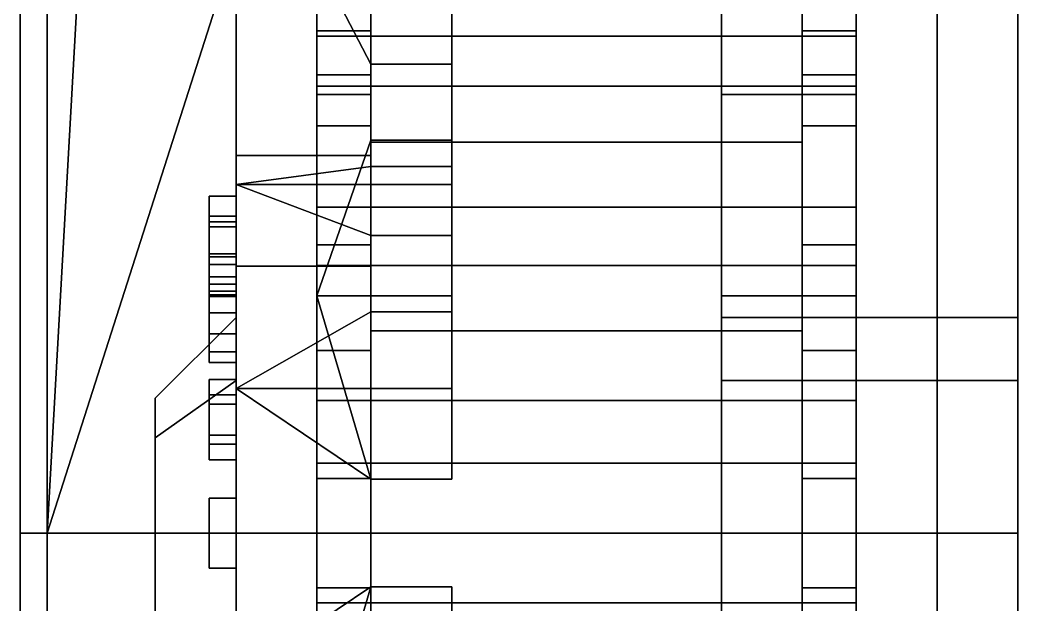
# Model space of a CAD drawing. Header units: millimetres. Extents: x -1 to 1, y -2.1 to 9.2.
# Drawn here: x -0.97 to -0.5938, y -1.7666 to -1.5498 of the extents above; entities that cross this region are included whole.
import ezdxf

# ---------------------------------------------------------------- set-up
doc = ezdxf.new("R2010")
doc.units = ezdxf.units.MM
for name, color, linetype in [('fenders', 6, 'Continuous'), ('tracks', 3, 'Continuous'), ('wheels', 2, 'Continuous')]:
    doc.layers.add(name, color=color, linetype=linetype)

msp = doc.modelspace()

# ---------------------------------------------------------------- linework, layer by layer
for points in [[(-0.6, -1.81, 0.42), (-0.6, -1.23, 0.33), (-0.6, -1.23, 0.33), (-0.57, -1.81, 0.42)], [(-0.5, -1.74, 0.42), (-0.6, -1.23, 0.33), (0.6, -1.23, 0.33), (0.5, -1.74, 0.42)], [(-0.57, -1.81, 0.42), (-0.6, -1.23, 0.33), (-0.6, -1.23, 0.33), (-0.5, -1.74, 0.42)], [(-0.6, -1.37, 0.94114), (-0.6, -1.23, 0.33), (-0.6, -1.81, 0.42), (-0.6, -1.78, 0.86)], [(-0.6, -1.37, 0.94114), (-0.6, -1.78, 0.86), (-0.57, -1.78, 0.86), (-0.57, -1.37, 0.94114)]]:
    msp.add_3dface(points)
at = {"layer": 'fenders'}
for points in [[(-0.96, -1.74, 1.07), (-0.96, 1.6, 1.07), (-0.97, 1.6, 1.06), (-0.97, -1.74, 1.06)], [(-0.97, -1.74, 1.06), (-0.97, 1.6, 1.06), (-0.97, 1.6, 1.02), (-0.97, -1.74, 1.02)], [(-0.9, -0.67, 1.07), (-0.9, -0.36, 1.07), (-0.96, 1.6, 1.07), (-0.96, -1.74, 1.07)], [(-0.6, -1.74, 1.07), (-0.6, -0.83, 1.07), (-0.61778, -0.67, 1.07), (-0.96, -1.74, 1.07)], [(-0.96, -1.74, 1.07), (-0.61778, -0.67, 1.07), (-0.9, -0.67, 1.07), (-0.96, -1.74, 1.07)], [(-0.6, -1.37, 0.94114), (-0.6, -1.37, 0.94114), (-0.6, -0.83, 1.07), (-0.6, -1.74, 1.07)], [(-0.6, -1.78, 0.86), (-0.6, -1.37, 0.94114), (-0.6, -1.74, 1.07), (-0.6, -1.84, 1.06)], [(-0.97, -1.84, 1.05), (-0.97, -1.74, 1.06), (-0.97, -1.74, 1.02), (-0.97, -1.84, 1.01)], [(-0.96, -1.84, 1.06), (-0.96, -1.74, 1.07), (-0.97, -1.74, 1.06), (-0.97, -1.84, 1.05)], [(-0.6, -1.84, 1.06), (-0.6, -1.74, 1.07), (-0.96, -1.74, 1.07), (-0.96, -1.84, 1.06)]]:
    msp.add_3dface(points, dxfattribs=at)
at = {"layer": 'tracks'}
for points in [[(-0.89, -1.79, 0.95), (-0.89, -1.09, 0.95), (-0.89, -1.08, 0.91), (-0.89, -1.78, 0.91)], [(-0.89, -1.78, 0.91), (-0.89, -1.08, 0.91), (-0.63, -1.08, 0.91), (-0.63, -1.78, 0.91)], [(-0.63, -1.08, 0.91), (-0.63, -1.09, 0.95), (-0.63, -1.79, 0.95), (-0.63, -1.78, 0.91)], [(-0.63, -1.79, 0.95), (-0.63, -1.09, 0.95), (-0.89, -1.09, 0.95), (-0.89, -1.79, 0.95)], [(-0.89, -1.16), (-0.89, -1.94, 0.33), (-0.89, -1.91, 0.36), (-0.89, -1.15, 0.04)], [(-0.89, -1.15, 0.04), (-0.89, -1.91, 0.36), (-0.63, -1.91, 0.36), (-0.63, -1.15, 0.04)], [(-0.63, -1.91, 0.36), (-0.63, -1.94, 0.33), (-0.63, -1.16), (-0.63, -1.15, 0.04)], [(-0.63, -1.16), (-0.63, -1.94, 0.33), (-0.89, -1.94, 0.33), (-0.89, -1.16)]]:
    msp.add_3dface(points, dxfattribs=at)
at = {"layer": 'wheels'}
for points in [[(-0.86, -1.47884, 0.49917), (-0.86, -1.50478, 0.45425), (-0.86, -1.57737, 0.45737), (-0.86, -1.52751, 0.53198)], [(-0.66, -1.47884, 0.74083), (-0.66, -1.50478, 0.78575), (-0.66, -1.57737, 0.78263), (-0.66, -1.52751, 0.70802)], [(-0.86, -1.49958, 0.86042), (-0.86, -1.48712, 0.84417), (-0.86, -1.51901, 0.80431), (-0.86, -1.57737, 0.78263)], [(-0.86, -1.48712, 0.39583), (-0.86, -1.49958, 0.37958), (-0.86, -1.57737, 0.45737), (-0.86, -1.51901, 0.43569)], [(-0.66, -1.49958, 0.37958), (-0.66, -1.48712, 0.39583), (-0.66, -1.51901, 0.43569), (-0.66, -1.57737, 0.45737)], [(-0.66, -1.48712, 0.84417), (-0.66, -1.49958, 0.86042), (-0.66, -1.57737, 0.78263), (-0.66, -1.51901, 0.80431)], [(-0.86, -1.51583, 0.87288), (-0.86, -1.49958, 0.86042), (-0.86, -1.57737, 0.78263), (-0.86, -1.55569, 0.84099)], [(-0.86, -1.49958, 0.37958), (-0.86, -1.51583, 0.36712), (-0.86, -1.55569, 0.39901), (-0.86, -1.57737, 0.45737)], [(-0.84, -1.53494, 0.82506), (-0.84, -1.49958, 0.86042), (-0.84, -1.51583, 0.87288), (-0.84, -1.55569, 0.84099)], [(-0.84, -1.49958, 0.37958), (-0.84, -1.53494, 0.41494), (-0.84, -1.55569, 0.39901), (-0.84, -1.51583, 0.36712)], [(-0.68, -1.55569, 0.84099), (-0.68, -1.51583, 0.87288), (-0.68, -1.49958, 0.86042), (-0.68, -1.53494, 0.82506)], [(-0.68, -1.51583, 0.36712), (-0.68, -1.55569, 0.39901), (-0.68, -1.53494, 0.41494), (-0.68, -1.49958, 0.37958)], [(-0.66, -1.51583, 0.36712), (-0.66, -1.49958, 0.37958), (-0.66, -1.57737, 0.45737), (-0.66, -1.55569, 0.39901)], [(-0.66, -1.49958, 0.86042), (-0.66, -1.51583, 0.87288), (-0.66, -1.55569, 0.84099), (-0.66, -1.57737, 0.78263)], [(-0.86, -1.51901, 0.80431), (-0.86, -1.50478, 0.78575), (-0.86, -1.52751, 0.70802), (-0.86, -1.57737, 0.78263)], [(-0.86, -1.50478, 0.45425), (-0.86, -1.51901, 0.43569), (-0.86, -1.57737, 0.45737)], [(-0.66, -1.51901, 0.43569), (-0.66, -1.50478, 0.45425), (-0.66, -1.52751, 0.53198), (-0.66, -1.57737, 0.45737)], [(-0.66, -1.50478, 0.78575), (-0.66, -1.51901, 0.80431), (-0.66, -1.57737, 0.78263)], [(-0.84, -1.51398, 0.6), (-0.84, -1.60398, 0.6), (-0.84, -1.6, 0.62), (-0.84, -1.51, 0.62)], [(-0.84, -1.51, 0.62), (-0.84, -1.6, 0.62), (-0.84, -1.60398, 0.64), (-0.84, -1.51398, 0.64)], [(-0.71, -1.68343, 0.67657), (-0.71, -1.66, 0.62), (-0.71, -1.51, 0.62), (-0.71, -1.52751, 0.70802)], [(-0.71, -1.66, 0.62), (-0.71, -1.66, 0.62), (-0.71, -1.52751, 0.53198), (-0.71, -1.51, 0.62)], [(-0.84, -1.55569, 0.84099), (-0.84, -1.51583, 0.87288), (-0.86, -1.51583, 0.87288), (-0.86, -1.55569, 0.84099)], [(-0.84, -1.51583, 0.36712), (-0.84, -1.55569, 0.39901), (-0.86, -1.55569, 0.39901), (-0.86, -1.51583, 0.36712)], [(-0.81, -1.51398, 0.6), (-0.81, -1.60398, 0.6), (-0.84, -1.60398, 0.6), (-0.84, -1.51398, 0.6)], [(-0.81, -1.60398, 0.64), (-0.81, -1.51398, 0.64), (-0.84, -1.51398, 0.64), (-0.84, -1.60398, 0.64)], [(-0.81, -1.61066, 0.67358), (-0.81, -1.52751, 0.70802), (-0.81, -1.51398, 0.64), (-0.81, -1.60398, 0.64)], [(-0.81, -1.52751, 0.53198), (-0.81, -1.61066, 0.56642), (-0.81, -1.60398, 0.6), (-0.81, -1.51398, 0.6)], [(-0.66, -1.55569, 0.84099), (-0.66, -1.51583, 0.87288), (-0.68, -1.51583, 0.87288), (-0.68, -1.55569, 0.84099)], [(-0.66, -1.51583, 0.36712), (-0.66, -1.55569, 0.39901), (-0.68, -1.55569, 0.39901), (-0.68, -1.51583, 0.36712)], [(-0.86, -1.52751, 0.70802), (-0.84, -1.56604, 0.76568), (-0.84, -1.57737, 0.78263), (-0.86, -1.57737, 0.78263)], [(-0.81, -1.52751, 0.70802), (-0.81, -1.56604, 0.76568), (-0.84, -1.56604, 0.76568), (-0.86, -1.52751, 0.70802)], [(-0.86, -1.57737, 0.45737), (-0.84, -1.57737, 0.45737), (-0.84, -1.56604, 0.47432), (-0.86, -1.52751, 0.53198)], [(-0.81, -1.56604, 0.47432), (-0.81, -1.52751, 0.53198), (-0.86, -1.52751, 0.53198), (-0.84, -1.56604, 0.47432)], [(-0.81, -1.52751, 0.70802), (-0.81, -1.61066, 0.67358), (-0.81, -1.62968, 0.70204), (-0.81, -1.56604, 0.76568)], [(-0.81, -1.61066, 0.56642), (-0.81, -1.52751, 0.53198), (-0.81, -1.56604, 0.47432), (-0.81, -1.62968, 0.53796)], [(-0.66, -1.52751, 0.70802), (-0.66, -1.57737, 0.78263), (-0.71, -1.57737, 0.78263), (-0.71, -1.52751, 0.70802)], [(-0.66, -1.57737, 0.45737), (-0.66, -1.52751, 0.53198), (-0.71, -1.52751, 0.53198), (-0.71, -1.57737, 0.45737)], [(-0.71, -1.68343, 0.67657), (-0.71, -1.68343, 0.67657), (-0.71, -1.52751, 0.70802), (-0.71, -1.57737, 0.78263)], [(-0.71, -1.66, 0.62), (-0.71, -1.68343, 0.56343), (-0.71, -1.57737, 0.45737), (-0.71, -1.52751, 0.53198)], [(-0.84, -1.55569, 0.84099), (-0.68, -1.55569, 0.84099), (-0.68, -1.53494, 0.82506), (-0.84, -1.53494, 0.82506)], [(-0.84, -1.53494, 0.41494), (-0.68, -1.53494, 0.41494), (-0.68, -1.55569, 0.39901), (-0.84, -1.55569, 0.39901)], [(-0.84, -1.57, 0.91445), (-0.84, -1.55376, 0.90199), (-0.86, -1.55376, 0.90199), (-0.86, -1.57, 0.91445)], [(-0.84, -1.55376, 0.90199), (-0.84, -1.57425, 0.85522), (-0.86, -1.57425, 0.85522), (-0.86, -1.55376, 0.90199)], [(-0.84, -1.55376, 0.33801), (-0.84, -1.57, 0.32555), (-0.86, -1.57, 0.32555), (-0.86, -1.55376, 0.33801)], [(-0.84, -1.57425, 0.38478), (-0.84, -1.55376, 0.33801), (-0.86, -1.55376, 0.33801), (-0.86, -1.57425, 0.38478)], [(-0.86, -1.57, 0.91445), (-0.86, -1.55376, 0.90199), (-0.86, -1.57425, 0.85522)], [(-0.86, -1.57425, 0.38478), (-0.86, -1.55376, 0.33801), (-0.86, -1.57, 0.32555), (-0.86, -1.65198, 0.40751)], [(-0.84, -1.57, 0.91445), (-0.84, -1.595, 0.87115), (-0.84, -1.57425, 0.85522), (-0.84, -1.55376, 0.90199)], [(-0.84, -1.595, 0.36885), (-0.84, -1.57, 0.32555), (-0.84, -1.55376, 0.33801), (-0.84, -1.57425, 0.38478)], [(-0.68, -1.55376, 0.90199), (-0.68, -1.57425, 0.85522), (-0.68, -1.595, 0.87115), (-0.68, -1.57, 0.91445)], [(-0.66, -1.55376, 0.90199), (-0.66, -1.57425, 0.85522), (-0.68, -1.57425, 0.85522), (-0.68, -1.55376, 0.90199)], [(-0.66, -1.57, 0.91445), (-0.66, -1.55376, 0.90199), (-0.68, -1.55376, 0.90199), (-0.68, -1.57, 0.91445)], [(-0.68, -1.57425, 0.38478), (-0.68, -1.55376, 0.33801), (-0.68, -1.57, 0.32555), (-0.68, -1.595, 0.36885)], [(-0.66, -1.57425, 0.38478), (-0.66, -1.55376, 0.33801), (-0.68, -1.55376, 0.33801), (-0.68, -1.57425, 0.38478)], [(-0.66, -1.55376, 0.33801), (-0.66, -1.57, 0.32555), (-0.68, -1.57, 0.32555), (-0.68, -1.55376, 0.33801)], [(-0.66, -1.57, 0.32555), (-0.66, -1.55376, 0.33801), (-0.66, -1.57425, 0.38478)], [(-0.66, -1.57425, 0.85522), (-0.66, -1.55376, 0.90199), (-0.66, -1.57, 0.91445), (-0.66, -1.65198, 0.83249)], [(-0.84, -1.57425, 0.85522), (-0.84, -1.55569, 0.84099), (-0.86, -1.55569, 0.84099), (-0.86, -1.57425, 0.85522)], [(-0.84, -1.55569, 0.39901), (-0.84, -1.57425, 0.38478), (-0.86, -1.57425, 0.38478), (-0.86, -1.55569, 0.39901)], [(-0.86, -1.57425, 0.85522), (-0.86, -1.55569, 0.84099), (-0.86, -1.57737, 0.78263)], [(-0.86, -1.55569, 0.39901), (-0.86, -1.57425, 0.38478), (-0.86, -1.65198, 0.40751), (-0.86, -1.57737, 0.45737)], [(-0.68, -1.57425, 0.85522), (-0.68, -1.55569, 0.84099), (-0.84, -1.55569, 0.84099), (-0.84, -1.57425, 0.85522)], [(-0.68, -1.55569, 0.39901), (-0.68, -1.57425, 0.38478), (-0.84, -1.57425, 0.38478), (-0.84, -1.55569, 0.39901)], [(-0.66, -1.57425, 0.85522), (-0.66, -1.55569, 0.84099), (-0.68, -1.55569, 0.84099), (-0.68, -1.57425, 0.85522)], [(-0.66, -1.55569, 0.39901), (-0.66, -1.57425, 0.38478), (-0.68, -1.57425, 0.38478), (-0.68, -1.55569, 0.39901)], [(-0.66, -1.57425, 0.38478), (-0.66, -1.55569, 0.39901), (-0.66, -1.57737, 0.45737)], [(-0.66, -1.55569, 0.84099), (-0.66, -1.57425, 0.85522), (-0.66, -1.65198, 0.83249), (-0.66, -1.57737, 0.78263)], [(-0.84, -1.56604, 0.76568), (-0.84, -1.62968, 0.70204), (-0.84, -1.64101, 0.71899), (-0.84, -1.57737, 0.78263)], [(-0.81, -1.56604, 0.76568), (-0.81, -1.62968, 0.70204), (-0.84, -1.62968, 0.70204), (-0.84, -1.56604, 0.76568)], [(-0.84, -1.57737, 0.45737), (-0.84, -1.64101, 0.52101), (-0.84, -1.62968, 0.53796), (-0.84, -1.56604, 0.47432)], [(-0.81, -1.62968, 0.53796), (-0.81, -1.56604, 0.47432), (-0.84, -1.56604, 0.47432), (-0.84, -1.62968, 0.53796)], [(-0.84, -1.58891, 0.92228), (-0.84, -1.57, 0.91445), (-0.86, -1.57, 0.91445), (-0.86, -1.58891, 0.92228)], [(-0.84, -1.57, 0.32555), (-0.84, -1.58891, 0.31772), (-0.86, -1.58891, 0.31772), (-0.86, -1.57, 0.32555)], [(-0.86, -1.58891, 0.92228), (-0.86, -1.57, 0.91445), (-0.86, -1.57425, 0.85522), (-0.86, -1.61917, 0.88116)], [(-0.86, -1.57, 0.32555), (-0.86, -1.61917, 0.35884), (-0.86, -1.65198, 0.40751)], [(-0.84, -1.595, 0.87115), (-0.84, -1.57, 0.91445), (-0.84, -1.58891, 0.92228), (-0.84, -1.61917, 0.88116)], [(-0.84, -1.57, 0.32555), (-0.84, -1.595, 0.36885), (-0.84, -1.61917, 0.35884), (-0.84, -1.58891, 0.31772)], [(-0.68, -1.61917, 0.88116), (-0.68, -1.58891, 0.92228), (-0.68, -1.57, 0.91445), (-0.68, -1.595, 0.87115)], [(-0.66, -1.58891, 0.92228), (-0.66, -1.57, 0.91445), (-0.68, -1.57, 0.91445), (-0.68, -1.58891, 0.92228)], [(-0.68, -1.58891, 0.31772), (-0.68, -1.61917, 0.35884), (-0.68, -1.595, 0.36885), (-0.68, -1.57, 0.32555)], [(-0.66, -1.57, 0.32555), (-0.66, -1.58891, 0.31772), (-0.68, -1.58891, 0.31772), (-0.68, -1.57, 0.32555)], [(-0.66, -1.58891, 0.31772), (-0.66, -1.57, 0.32555), (-0.66, -1.57425, 0.38478), (-0.66, -1.61917, 0.35884)], [(-0.66, -1.57, 0.91445), (-0.66, -1.61917, 0.88116), (-0.66, -1.65198, 0.83249)], [(-0.86, -1.61917, 0.88116), (-0.86, -1.57425, 0.85522), (-0.86, -1.57737, 0.78263), (-0.86, -1.65198, 0.83249)], [(-0.84, -1.595, 0.87115), (-0.68, -1.595, 0.87115), (-0.68, -1.57425, 0.85522), (-0.84, -1.57425, 0.85522)], [(-0.84, -1.57425, 0.38478), (-0.68, -1.57425, 0.38478), (-0.68, -1.595, 0.36885), (-0.84, -1.595, 0.36885)], [(-0.66, -1.61917, 0.35884), (-0.66, -1.57425, 0.38478), (-0.66, -1.57737, 0.45737), (-0.66, -1.65198, 0.40751)], [(-0.86, -1.57737, 0.78263), (-0.84, -1.57737, 0.78263), (-0.84, -1.59432, 0.79396), (-0.86, -1.65198, 0.83249)], [(-0.86, -1.65198, 0.40751), (-0.84, -1.59432, 0.44604), (-0.84, -1.57737, 0.45737), (-0.86, -1.57737, 0.45737)], [(-0.84, -1.57737, 0.78263), (-0.84, -1.64101, 0.71899), (-0.84, -1.65796, 0.73032), (-0.84, -1.59432, 0.79396)], [(-0.84, -1.59432, 0.44604), (-0.84, -1.65796, 0.50968), (-0.84, -1.64101, 0.52101), (-0.84, -1.57737, 0.45737)], [(-0.66, -1.57737, 0.78263), (-0.66, -1.65198, 0.83249), (-0.71, -1.65198, 0.83249), (-0.71, -1.57737, 0.78263)], [(-0.66, -1.65198, 0.40751), (-0.66, -1.57737, 0.45737), (-0.71, -1.57737, 0.45737), (-0.71, -1.65198, 0.40751)], [(-0.71, -1.74, 0.7), (-0.71, -1.68343, 0.67657), (-0.71, -1.57737, 0.78263), (-0.71, -1.65198, 0.83249)], [(-0.71, -1.68343, 0.56343), (-0.71, -1.68343, 0.56343), (-0.71, -1.65198, 0.40751), (-0.71, -1.57737, 0.45737)], [(-0.84, -1.61917, 0.88116), (-0.84, -1.58891, 0.92228), (-0.86, -1.58891, 0.92228), (-0.86, -1.61917, 0.88116)], [(-0.84, -1.58891, 0.31772), (-0.84, -1.61917, 0.35884), (-0.86, -1.61917, 0.35884), (-0.86, -1.58891, 0.31772)], [(-0.66, -1.61917, 0.88116), (-0.66, -1.58891, 0.92228), (-0.68, -1.58891, 0.92228), (-0.68, -1.61917, 0.88116)], [(-0.66, -1.58891, 0.31772), (-0.66, -1.61917, 0.35884), (-0.68, -1.61917, 0.35884), (-0.68, -1.58891, 0.31772)], [(-0.81, -1.59432, 0.79396), (-0.81, -1.65198, 0.83249), (-0.86, -1.65198, 0.83249), (-0.84, -1.59432, 0.79396)], [(-0.81, -1.65198, 0.40751), (-0.81, -1.59432, 0.44604), (-0.84, -1.59432, 0.44604), (-0.86, -1.65198, 0.40751)], [(-0.81, -1.65796, 0.73032), (-0.81, -1.59432, 0.79396), (-0.84, -1.59432, 0.79396), (-0.84, -1.65796, 0.73032)], [(-0.81, -1.59432, 0.44604), (-0.81, -1.65796, 0.50968), (-0.84, -1.65796, 0.50968), (-0.84, -1.59432, 0.44604)], [(-0.84, -1.61917, 0.88116), (-0.68, -1.61917, 0.88116), (-0.68, -1.595, 0.87115), (-0.84, -1.595, 0.87115)], [(-0.84, -1.595, 0.36885), (-0.68, -1.595, 0.36885), (-0.68, -1.61917, 0.35884), (-0.84, -1.61917, 0.35884)], [(-0.81, -1.68642, 0.74934), (-0.81, -1.65198, 0.83249), (-0.81, -1.59432, 0.79396), (-0.81, -1.65796, 0.73032)], [(-0.81, -1.65198, 0.40751), (-0.81, -1.68642, 0.49066), (-0.81, -1.65796, 0.50968), (-0.81, -1.59432, 0.44604)], [(-0.84, -1.6, 0.62), (-0.89, -1.6, 0.62), (-0.89, -1.61066, 0.67358), (-0.84, -1.60398, 0.64)], [(-0.84, -1.6, 0.62), (-0.84, -1.60398, 0.6), (-0.89, -1.61066, 0.56642), (-0.89, -1.6, 0.62)], [(-0.89, -1.61066, 0.67358), (-0.89, -1.6, 0.62), (-0.89, -1.615, 0.62), (-0.89, -1.6225, 0.63299)], [(-0.89, -1.6, 0.62), (-0.89, -1.61066, 0.56642), (-0.89, -1.62452, 0.57216), (-0.89, -1.62647, 0.58704)], [(-0.89, -1.6, 0.62), (-0.89, -1.62647, 0.58704), (-0.89, -1.6225, 0.60701), (-0.89, -1.615, 0.62)], [(-0.81, -1.61066, 0.67358), (-0.81, -1.60398, 0.64), (-0.84, -1.60398, 0.64), (-0.89, -1.61066, 0.67358)], [(-0.81, -1.60398, 0.6), (-0.81, -1.61066, 0.56642), (-0.89, -1.61066, 0.56642), (-0.84, -1.60398, 0.6)], [(-0.84, -1.64101, 0.71899), (-0.84, -1.62968, 0.70204), (-0.89, -1.61066, 0.67358), (-0.89, -1.64101, 0.71899)], [(-0.81, -1.62968, 0.70204), (-0.81, -1.61066, 0.67358), (-0.89, -1.61066, 0.67358), (-0.84, -1.62968, 0.70204)], [(-0.84, -1.64101, 0.52101), (-0.89, -1.64101, 0.52101), (-0.89, -1.61066, 0.56642), (-0.84, -1.62968, 0.53796)], [(-0.81, -1.61066, 0.56642), (-0.81, -1.62968, 0.53796), (-0.84, -1.62968, 0.53796), (-0.89, -1.61066, 0.56642)], [(-0.89, -1.61066, 0.56642), (-0.89, -1.64101, 0.52101), (-0.89, -1.65161, 0.53161), (-0.89, -1.64773, 0.5461)], [(-0.89, -1.64101, 0.71899), (-0.89, -1.61066, 0.67358), (-0.89, -1.62452, 0.66784), (-0.89, -1.63642, 0.67697)], [(-0.89, -1.61066, 0.67358), (-0.89, -1.6225, 0.63299), (-0.89, -1.62647, 0.65296), (-0.89, -1.62452, 0.66784)], [(-0.89, -1.61066, 0.56642), (-0.89, -1.64773, 0.5461), (-0.89, -1.63642, 0.56303), (-0.89, -1.62452, 0.57216)], [(-0.89, -1.6225, 0.63299), (-0.89, -1.615, 0.62), (-0.9, -1.615, 0.62), (-0.9, -1.6225, 0.63299)], [(-0.89, -1.615, 0.62), (-0.89, -1.6225, 0.60701), (-0.9, -1.6225, 0.60701), (-0.9, -1.615, 0.62)], [(-0.9, -1.6375, 0.63299), (-0.9, -1.6225, 0.63299), (-0.9, -1.615, 0.62), (-0.9, -1.645, 0.62)], [(-0.9, -1.645, 0.62), (-0.9, -1.615, 0.62), (-0.9, -1.6225, 0.60701), (-0.9, -1.6375, 0.60701)], [(-0.84, -1.64077, 0.89011), (-0.84, -1.61917, 0.88116), (-0.86, -1.61917, 0.88116), (-0.86, -1.64077, 0.89011)], [(-0.84, -1.61917, 0.35884), (-0.84, -1.64077, 0.34989), (-0.86, -1.64077, 0.34989), (-0.86, -1.61917, 0.35884)], [(-0.86, -1.64077, 0.89011), (-0.86, -1.61917, 0.88116), (-0.86, -1.65198, 0.83249)], [(-0.86, -1.61917, 0.35884), (-0.86, -1.64077, 0.34989), (-0.86, -1.74, 0.39), (-0.86, -1.65198, 0.40751)], [(-0.68, -1.64077, 0.89011), (-0.68, -1.61917, 0.88116), (-0.84, -1.61917, 0.88116), (-0.84, -1.64077, 0.89011)], [(-0.68, -1.61917, 0.35884), (-0.68, -1.64077, 0.34989), (-0.84, -1.64077, 0.34989), (-0.84, -1.61917, 0.35884)], [(-0.66, -1.64077, 0.89011), (-0.66, -1.61917, 0.88116), (-0.68, -1.61917, 0.88116), (-0.68, -1.64077, 0.89011)], [(-0.66, -1.61917, 0.35884), (-0.66, -1.64077, 0.34989), (-0.68, -1.64077, 0.34989), (-0.68, -1.61917, 0.35884)], [(-0.66, -1.64077, 0.34989), (-0.66, -1.61917, 0.35884), (-0.66, -1.65198, 0.40751)], [(-0.66, -1.61917, 0.88116), (-0.66, -1.64077, 0.89011), (-0.66, -1.74, 0.85), (-0.66, -1.65198, 0.83249)], [(-0.89, -1.6375, 0.63299), (-0.89, -1.6225, 0.63299), (-0.9, -1.6225, 0.63299), (-0.9, -1.6375, 0.63299)], [(-0.89, -1.6225, 0.60701), (-0.89, -1.6375, 0.60701), (-0.9, -1.6375, 0.60701), (-0.9, -1.6225, 0.60701)], [(-0.9, -1.65223, 0.58365), (-0.9, -1.62452, 0.57216), (-0.9, -1.63642, 0.56303), (-0.9, -1.65027, 0.56877)], [(-0.9, -1.64033, 0.59278), (-0.9, -1.62647, 0.58704), (-0.9, -1.62452, 0.57216), (-0.9, -1.65223, 0.58365)], [(-0.89, -1.62452, 0.57216), (-0.89, -1.63642, 0.56303), (-0.9, -1.63642, 0.56303), (-0.9, -1.62452, 0.57216)], [(-0.89, -1.62647, 0.58704), (-0.89, -1.62452, 0.57216), (-0.9, -1.62452, 0.57216), (-0.9, -1.62647, 0.58704)], [(-0.9, -1.65223, 0.65635), (-0.9, -1.62452, 0.66784), (-0.9, -1.62647, 0.65296), (-0.9, -1.64033, 0.64722)], [(-0.9, -1.65027, 0.67123), (-0.9, -1.63642, 0.67697), (-0.9, -1.62452, 0.66784), (-0.9, -1.65223, 0.65635)], [(-0.89, -1.62452, 0.66784), (-0.89, -1.62647, 0.65296), (-0.9, -1.62647, 0.65296), (-0.9, -1.62452, 0.66784)], [(-0.89, -1.63642, 0.67697), (-0.89, -1.62452, 0.66784), (-0.9, -1.62452, 0.66784), (-0.9, -1.63642, 0.67697)], [(-0.89, -1.64033, 0.64722), (-0.89, -1.62647, 0.65296), (-0.89, -1.6225, 0.63299), (-0.89, -1.6375, 0.63299)], [(-0.89, -1.6375, 0.60701), (-0.89, -1.6225, 0.60701), (-0.89, -1.62647, 0.58704), (-0.89, -1.64033, 0.59278)], [(-0.89, -1.64033, 0.59278), (-0.89, -1.62647, 0.58704), (-0.9, -1.62647, 0.58704), (-0.9, -1.64033, 0.59278)], [(-0.89, -1.62647, 0.65296), (-0.89, -1.64033, 0.64722), (-0.9, -1.64033, 0.64722), (-0.9, -1.62647, 0.65296)], [(-0.89, -1.63642, 0.56303), (-0.89, -1.65027, 0.56877), (-0.9, -1.65027, 0.56877), (-0.9, -1.63642, 0.56303)], [(-0.89, -1.65027, 0.67123), (-0.89, -1.63642, 0.67697), (-0.9, -1.63642, 0.67697), (-0.9, -1.65027, 0.67123)], [(-0.89, -1.65027, 0.56877), (-0.89, -1.63642, 0.56303), (-0.89, -1.64773, 0.5461), (-0.89, -1.65834, 0.55671)], [(-0.89, -1.65834, 0.68329), (-0.89, -1.64773, 0.6939), (-0.89, -1.63642, 0.67697), (-0.89, -1.65027, 0.67123)], [(-0.89, -1.64101, 0.71899), (-0.89, -1.63642, 0.67697), (-0.89, -1.64773, 0.6939), (-0.89, -1.65161, 0.70839)], [(-0.84, -1.652, 0.94841), (-0.84, -1.63309, 0.94058), (-0.86, -1.63309, 0.94058), (-0.86, -1.652, 0.94841)], [(-0.84, -1.63309, 0.94058), (-0.84, -1.64077, 0.89011), (-0.86, -1.64077, 0.89011), (-0.86, -1.63309, 0.94058)], [(-0.84, -1.63309, 0.29942), (-0.84, -1.652, 0.29159), (-0.86, -1.652, 0.29159), (-0.86, -1.63309, 0.29942)], [(-0.84, -1.64077, 0.34989), (-0.84, -1.63309, 0.29942), (-0.86, -1.63309, 0.29942), (-0.86, -1.64077, 0.34989)], [(-0.86, -1.652, 0.94841), (-0.86, -1.63309, 0.94058), (-0.86, -1.64077, 0.89011)], [(-0.86, -1.63309, 0.29942), (-0.86, -1.652, 0.29159), (-0.86, -1.69088, 0.33647), (-0.86, -1.64077, 0.34989)], [(-0.84, -1.652, 0.94841), (-0.84, -1.66494, 0.90012), (-0.84, -1.64077, 0.89011), (-0.84, -1.63309, 0.94058)], [(-0.84, -1.66494, 0.33988), (-0.84, -1.652, 0.29159), (-0.84, -1.63309, 0.29942), (-0.84, -1.64077, 0.34989)], [(-0.68, -1.63309, 0.94058), (-0.68, -1.64077, 0.89011), (-0.68, -1.66494, 0.90012), (-0.68, -1.652, 0.94841)], [(-0.66, -1.63309, 0.94058), (-0.66, -1.64077, 0.89011), (-0.68, -1.64077, 0.89011), (-0.68, -1.63309, 0.94058)], [(-0.66, -1.652, 0.94841), (-0.66, -1.63309, 0.94058), (-0.68, -1.63309, 0.94058), (-0.68, -1.652, 0.94841)], [(-0.68, -1.64077, 0.34989), (-0.68, -1.63309, 0.29942), (-0.68, -1.652, 0.29159), (-0.68, -1.66494, 0.33988)], [(-0.66, -1.64077, 0.34989), (-0.66, -1.63309, 0.29942), (-0.68, -1.63309, 0.29942), (-0.68, -1.64077, 0.34989)], [(-0.66, -1.63309, 0.29942), (-0.66, -1.652, 0.29159), (-0.68, -1.652, 0.29159), (-0.68, -1.63309, 0.29942)], [(-0.66, -1.652, 0.29159), (-0.66, -1.63309, 0.29942), (-0.66, -1.64077, 0.34989)], [(-0.66, -1.63309, 0.94058), (-0.66, -1.652, 0.94841), (-0.66, -1.69088, 0.90353), (-0.66, -1.64077, 0.89011)], [(-0.89, -1.645, 0.62), (-0.89, -1.6375, 0.63299), (-0.9, -1.6375, 0.63299), (-0.9, -1.645, 0.62)], [(-0.89, -1.6375, 0.60701), (-0.89, -1.645, 0.62), (-0.9, -1.645, 0.62), (-0.9, -1.6375, 0.60701)], [(-0.89, -1.65223, 0.65635), (-0.89, -1.64033, 0.64722), (-0.89, -1.6375, 0.63299), (-0.89, -1.645, 0.62)], [(-0.89, -1.645, 0.62), (-0.89, -1.6375, 0.60701), (-0.89, -1.64033, 0.59278), (-0.89, -1.65223, 0.58365)], [(-0.89, -1.65223, 0.58365), (-0.89, -1.64033, 0.59278), (-0.9, -1.64033, 0.59278), (-0.9, -1.65223, 0.58365)], [(-0.89, -1.64033, 0.64722), (-0.89, -1.65223, 0.65635), (-0.9, -1.65223, 0.65635), (-0.9, -1.64033, 0.64722)], [(-0.84, -1.64101, 0.71899), (-0.89, -1.64101, 0.71899), (-0.89, -1.68642, 0.74934), (-0.84, -1.65796, 0.73032)], [(-0.84, -1.64101, 0.52101), (-0.84, -1.65796, 0.50968), (-0.89, -1.68642, 0.49066), (-0.89, -1.64101, 0.52101)], [(-0.89, -1.64101, 0.52101), (-0.89, -1.68642, 0.49066), (-0.89, -1.69216, 0.50452), (-0.89, -1.68303, 0.51642)], [(-0.89, -1.68642, 0.74934), (-0.89, -1.64101, 0.71899), (-0.89, -1.65161, 0.70839), (-0.89, -1.6661, 0.71227)], [(-0.89, -1.64101, 0.52101), (-0.89, -1.68303, 0.51642), (-0.89, -1.6661, 0.52773), (-0.89, -1.65161, 0.53161)], [(-0.86, -1.652, 0.94841), (-0.86, -1.64077, 0.89011), (-0.86, -1.65198, 0.83249)], [(-0.86, -1.64077, 0.34989), (-0.86, -1.69088, 0.33647), (-0.86, -1.71407, 0.33341), (-0.86, -1.74, 0.39)], [(-0.84, -1.66494, 0.90012), (-0.68, -1.66494, 0.90012), (-0.68, -1.64077, 0.89011), (-0.84, -1.64077, 0.89011)], [(-0.84, -1.64077, 0.34989), (-0.68, -1.64077, 0.34989), (-0.68, -1.66494, 0.33988), (-0.84, -1.66494, 0.33988)], [(-0.66, -1.652, 0.29159), (-0.66, -1.64077, 0.34989), (-0.66, -1.65198, 0.40751)], [(-0.66, -1.64077, 0.89011), (-0.66, -1.69088, 0.90353), (-0.66, -1.71407, 0.90659), (-0.66, -1.74, 0.85)], [(-0.9, -1.65834, 0.55671), (-0.9, -1.64773, 0.5461), (-0.9, -1.65161, 0.53161), (-0.9, -1.67282, 0.55282)], [(-0.89, -1.64773, 0.5461), (-0.89, -1.65161, 0.53161), (-0.9, -1.65161, 0.53161), (-0.9, -1.64773, 0.5461)], [(-0.89, -1.65834, 0.55671), (-0.89, -1.64773, 0.5461), (-0.9, -1.64773, 0.5461), (-0.9, -1.65834, 0.55671)], [(-0.9, -1.67282, 0.68718), (-0.9, -1.65161, 0.70839), (-0.9, -1.64773, 0.6939), (-0.9, -1.65834, 0.68329)], [(-0.89, -1.64773, 0.6939), (-0.89, -1.65834, 0.68329), (-0.9, -1.65834, 0.68329), (-0.9, -1.64773, 0.6939)], [(-0.89, -1.65161, 0.70839), (-0.89, -1.64773, 0.6939), (-0.9, -1.64773, 0.6939), (-0.9, -1.65161, 0.70839)], [(-0.89, -1.66, 0.62), (-0.89, -1.65223, 0.65635), (-0.89, -1.645, 0.62), (-0.89, -1.66, 0.62)], [(-0.89, -1.66, 0.62), (-0.89, -1.645, 0.62), (-0.89, -1.65223, 0.58365), (-0.89, -1.68343, 0.56343)], [(-0.89, -1.65027, 0.56877), (-0.89, -1.65223, 0.58365), (-0.9, -1.65223, 0.58365), (-0.9, -1.65027, 0.56877)], [(-0.89, -1.65223, 0.65635), (-0.89, -1.65027, 0.67123), (-0.9, -1.65027, 0.67123), (-0.9, -1.65223, 0.65635)], [(-0.89, -1.65223, 0.58365), (-0.89, -1.65027, 0.56877), (-0.89, -1.65834, 0.55671), (-0.89, -1.67282, 0.55282)], [(-0.89, -1.67282, 0.68718), (-0.89, -1.65834, 0.68329), (-0.89, -1.65027, 0.67123), (-0.89, -1.65223, 0.65635)], [(-0.9, -1.67282, 0.55282), (-0.9, -1.65161, 0.53161), (-0.9, -1.6661, 0.52773), (-0.9, -1.67671, 0.53834)], [(-0.89, -1.65161, 0.53161), (-0.89, -1.6661, 0.52773), (-0.9, -1.6661, 0.52773), (-0.9, -1.65161, 0.53161)], [(-0.9, -1.67671, 0.70166), (-0.9, -1.6661, 0.71227), (-0.9, -1.65161, 0.70839), (-0.9, -1.67282, 0.68718)], [(-0.89, -1.6661, 0.71227), (-0.89, -1.65161, 0.70839), (-0.9, -1.65161, 0.70839), (-0.9, -1.6661, 0.71227)], [(-0.89, -1.68343, 0.67657), (-0.89, -1.67282, 0.68718), (-0.89, -1.65223, 0.65635), (-0.89, -1.66, 0.62)], [(-0.89, -1.68343, 0.56343), (-0.89, -1.65223, 0.58365), (-0.89, -1.67282, 0.55282), (-0.89, -1.68343, 0.56343)], [(-0.86, -1.71407, 0.90659), (-0.86, -1.69088, 0.90353), (-0.86, -1.65198, 0.83249), (-0.86, -1.74, 0.85)], [(-0.86, -1.6723, 0.95109), (-0.86, -1.652, 0.94841), (-0.86, -1.65198, 0.83249), (-0.86, -1.69088, 0.90353)], [(-0.86, -1.65198, 0.83249), (-0.84, -1.72, 0.84602), (-0.84, -1.74, 0.85), (-0.86, -1.74, 0.85)], [(-0.81, -1.65198, 0.83249), (-0.81, -1.72, 0.84602), (-0.84, -1.72, 0.84602), (-0.86, -1.65198, 0.83249)], [(-0.86, -1.74, 0.39), (-0.84, -1.74, 0.39), (-0.84, -1.72, 0.39398), (-0.86, -1.65198, 0.40751)], [(-0.81, -1.72, 0.39398), (-0.81, -1.65198, 0.40751), (-0.86, -1.65198, 0.40751), (-0.84, -1.72, 0.39398)], [(-0.84, -1.6723, 0.95109), (-0.84, -1.652, 0.94841), (-0.86, -1.652, 0.94841), (-0.86, -1.6723, 0.95109)], [(-0.84, -1.652, 0.29159), (-0.84, -1.6723, 0.28891), (-0.86, -1.6723, 0.28891), (-0.86, -1.652, 0.29159)], [(-0.84, -1.66494, 0.90012), (-0.84, -1.652, 0.94841), (-0.84, -1.6723, 0.95109), (-0.84, -1.69088, 0.90353)], [(-0.84, -1.652, 0.29159), (-0.84, -1.66494, 0.33988), (-0.84, -1.69088, 0.33647), (-0.84, -1.6723, 0.28891)], [(-0.81, -1.65198, 0.83249), (-0.81, -1.68642, 0.74934), (-0.81, -1.72, 0.75602), (-0.81, -1.72, 0.84602)], [(-0.81, -1.68642, 0.49066), (-0.81, -1.65198, 0.40751), (-0.81, -1.72, 0.39398), (-0.81, -1.72, 0.48398)], [(-0.66, -1.65198, 0.83249), (-0.66, -1.74, 0.85), (-0.71, -1.74, 0.85), (-0.71, -1.65198, 0.83249)], [(-0.66, -1.74, 0.39), (-0.66, -1.65198, 0.40751), (-0.71, -1.65198, 0.40751), (-0.71, -1.74, 0.39)], [(-0.71, -1.74, 0.7), (-0.71, -1.74, 0.7), (-0.71, -1.65198, 0.83249), (-0.71, -1.74, 0.85)], [(-0.71, -1.68343, 0.56343), (-0.71, -1.74, 0.54), (-0.71, -1.74, 0.39), (-0.71, -1.65198, 0.40751)], [(-0.68, -1.69088, 0.90353), (-0.68, -1.6723, 0.95109), (-0.68, -1.652, 0.94841), (-0.68, -1.66494, 0.90012)], [(-0.66, -1.6723, 0.95109), (-0.66, -1.652, 0.94841), (-0.68, -1.652, 0.94841), (-0.68, -1.6723, 0.95109)], [(-0.68, -1.6723, 0.28891), (-0.68, -1.69088, 0.33647), (-0.68, -1.66494, 0.33988), (-0.68, -1.652, 0.29159)], [(-0.66, -1.652, 0.29159), (-0.66, -1.6723, 0.28891), (-0.68, -1.6723, 0.28891), (-0.68, -1.652, 0.29159)], [(-0.66, -1.6723, 0.28891), (-0.66, -1.652, 0.29159), (-0.66, -1.65198, 0.40751), (-0.66, -1.69088, 0.33647)], [(-0.66, -1.71407, 0.33341), (-0.66, -1.69088, 0.33647), (-0.66, -1.65198, 0.40751), (-0.66, -1.74, 0.39)], [(-0.89, -1.67282, 0.55282), (-0.89, -1.65834, 0.55671), (-0.9, -1.65834, 0.55671), (-0.9, -1.67282, 0.55282)], [(-0.89, -1.65834, 0.68329), (-0.89, -1.67282, 0.68718), (-0.9, -1.67282, 0.68718), (-0.9, -1.65834, 0.68329)], [(-0.81, -1.68642, 0.74934), (-0.81, -1.65796, 0.73032), (-0.84, -1.65796, 0.73032), (-0.89, -1.68642, 0.74934)], [(-0.81, -1.65796, 0.50968), (-0.81, -1.68642, 0.49066), (-0.89, -1.68642, 0.49066), (-0.84, -1.65796, 0.50968)], [(-0.89, -1.68343, 0.67657), (-0.89, -1.66, 0.62), (-0.92, -1.69, 0.62), (-0.92, -1.70464, 0.65536)], [(-0.89, -1.66, 0.62), (-0.89, -1.68343, 0.56343), (-0.92, -1.70464, 0.58464), (-0.92, -1.69, 0.62)], [(-0.6, -1.68343, 0.67657), (-0.6, -1.66, 0.62), (-0.71, -1.66, 0.62), (-0.71, -1.68343, 0.67657)], [(-0.6, -1.66, 0.62), (-0.6, -1.68343, 0.56343), (-0.71, -1.68343, 0.56343), (-0.71, -1.66, 0.62)], [(-0.89, -1.6661, 0.52773), (-0.89, -1.67671, 0.53834), (-0.9, -1.67671, 0.53834), (-0.9, -1.6661, 0.52773)], [(-0.89, -1.67671, 0.70166), (-0.89, -1.6661, 0.71227), (-0.9, -1.6661, 0.71227), (-0.9, -1.67671, 0.70166)], [(-0.89, -1.67671, 0.53834), (-0.89, -1.6661, 0.52773), (-0.89, -1.68303, 0.51642), (-0.89, -1.68877, 0.53027)], [(-0.89, -1.68877, 0.70973), (-0.89, -1.68303, 0.72358), (-0.89, -1.6661, 0.71227), (-0.89, -1.67671, 0.70166)], [(-0.89, -1.68642, 0.74934), (-0.89, -1.6661, 0.71227), (-0.89, -1.68303, 0.72358), (-0.89, -1.69216, 0.73548)], [(-0.84, -1.69088, 0.90353), (-0.68, -1.69088, 0.90353), (-0.68, -1.66494, 0.90012), (-0.84, -1.66494, 0.90012)], [(-0.84, -1.66494, 0.33988), (-0.68, -1.66494, 0.33988), (-0.68, -1.69088, 0.33647), (-0.84, -1.69088, 0.33647)], [(-0.89, -1.67671, 0.53834), (-0.89, -1.67282, 0.55282), (-0.9, -1.67282, 0.55282), (-0.9, -1.67671, 0.53834)], [(-0.89, -1.67282, 0.68718), (-0.89, -1.67671, 0.70166), (-0.9, -1.67671, 0.70166), (-0.9, -1.67282, 0.68718)], [(-0.89, -1.67282, 0.55282), (-0.89, -1.67671, 0.53834), (-0.89, -1.68877, 0.53027), (-0.89, -1.70365, 0.53223)], [(-0.89, -1.70365, 0.70777), (-0.89, -1.68877, 0.70973), (-0.89, -1.67671, 0.70166), (-0.89, -1.67282, 0.68718)], [(-0.89, -1.68343, 0.56343), (-0.89, -1.67282, 0.55282), (-0.89, -1.70365, 0.53223), (-0.89, -1.74, 0.54)], [(-0.89, -1.68343, 0.67657), (-0.89, -1.70365, 0.70777), (-0.89, -1.67282, 0.68718), (-0.89, -1.68343, 0.67657)], [(-0.84, -1.69088, 0.90353), (-0.84, -1.6723, 0.95109), (-0.86, -1.6723, 0.95109), (-0.86, -1.69088, 0.90353)], [(-0.84, -1.6723, 0.28891), (-0.84, -1.69088, 0.33647), (-0.86, -1.69088, 0.33647), (-0.86, -1.6723, 0.28891)], [(-0.66, -1.69088, 0.90353), (-0.66, -1.6723, 0.95109), (-0.68, -1.6723, 0.95109), (-0.68, -1.69088, 0.90353)], [(-0.66, -1.6723, 0.28891), (-0.66, -1.69088, 0.33647), (-0.68, -1.69088, 0.33647), (-0.68, -1.6723, 0.28891)], [(-0.89, -1.74, 0.7), (-0.89, -1.68343, 0.67657), (-0.92, -1.70464, 0.65536), (-0.92, -1.74, 0.67)], [(-0.89, -1.68343, 0.56343), (-0.89, -1.74, 0.54), (-0.92, -1.74, 0.57), (-0.92, -1.70464, 0.58464)], [(-0.9, -1.68877, 0.53027), (-0.9, -1.68303, 0.51642), (-0.9, -1.69216, 0.50452), (-0.9, -1.70365, 0.53223)], [(-0.89, -1.68303, 0.51642), (-0.89, -1.69216, 0.50452), (-0.9, -1.69216, 0.50452), (-0.9, -1.68303, 0.51642)], [(-0.89, -1.68877, 0.53027), (-0.89, -1.68303, 0.51642), (-0.9, -1.68303, 0.51642), (-0.9, -1.68877, 0.53027)], [(-0.9, -1.70365, 0.70777), (-0.9, -1.69216, 0.73548), (-0.9, -1.68303, 0.72358), (-0.9, -1.68877, 0.70973)], [(-0.89, -1.68303, 0.72358), (-0.89, -1.68877, 0.70973), (-0.9, -1.68877, 0.70973), (-0.9, -1.68303, 0.72358)], [(-0.89, -1.69216, 0.73548), (-0.89, -1.68303, 0.72358), (-0.9, -1.68303, 0.72358), (-0.9, -1.69216, 0.73548)], [(-0.89, -1.74, 0.7), (-0.89, -1.74, 0.715), (-0.89, -1.70365, 0.70777), (-0.89, -1.68343, 0.67657)], [(-0.6, -1.74, 0.7), (-0.6, -1.68343, 0.67657), (-0.71, -1.68343, 0.67657), (-0.71, -1.74, 0.7)], [(-0.6, -1.68343, 0.56343), (-0.6, -1.74, 0.54), (-0.71, -1.74, 0.54), (-0.71, -1.68343, 0.56343)], [(-0.89, -1.70365, 0.53223), (-0.89, -1.68877, 0.53027), (-0.9, -1.68877, 0.53027), (-0.9, -1.70365, 0.53223)], [(-0.89, -1.68877, 0.70973), (-0.89, -1.70365, 0.70777), (-0.9, -1.70365, 0.70777), (-0.9, -1.68877, 0.70973)], [(-0.84, -1.74, 0.76), (-0.84, -1.72, 0.75602), (-0.89, -1.68642, 0.74934), (-0.89, -1.74, 0.76)], [(-0.81, -1.72, 0.75602), (-0.81, -1.68642, 0.74934), (-0.89, -1.68642, 0.74934), (-0.84, -1.72, 0.75602)], [(-0.84, -1.74, 0.48), (-0.89, -1.74, 0.48), (-0.89, -1.68642, 0.49066), (-0.84, -1.72, 0.48398)], [(-0.81, -1.68642, 0.49066), (-0.81, -1.72, 0.48398), (-0.84, -1.72, 0.48398), (-0.89, -1.68642, 0.49066)], [(-0.89, -1.68642, 0.49066), (-0.89, -1.74, 0.48), (-0.89, -1.74, 0.495), (-0.89, -1.72701, 0.5025)], [(-0.89, -1.74, 0.76), (-0.89, -1.68642, 0.74934), (-0.89, -1.69216, 0.73548), (-0.89, -1.70704, 0.73353)], [(-0.89, -1.68642, 0.49066), (-0.89, -1.72701, 0.5025), (-0.89, -1.70704, 0.50647), (-0.89, -1.69216, 0.50452)], [(-0.92, -1.74, 0.67), (-0.92, -1.70464, 0.65536), (-0.92, -1.69, 0.62), (-0.92, -1.77536, 0.65536)], [(-0.92, -1.77536, 0.65536), (-0.92, -1.69, 0.62), (-0.92, -1.70464, 0.58464), (-0.92, -1.79, 0.62)], [(-0.9, -1.70365, 0.53223), (-0.9, -1.69216, 0.50452), (-0.9, -1.70704, 0.50647), (-0.9, -1.71278, 0.52033)], [(-0.89, -1.69216, 0.50452), (-0.89, -1.70704, 0.50647), (-0.9, -1.70704, 0.50647), (-0.9, -1.69216, 0.50452)], [(-0.9, -1.71278, 0.71967), (-0.9, -1.70704, 0.73353), (-0.9, -1.69216, 0.73548), (-0.9, -1.70365, 0.70777)], [(-0.89, -1.70704, 0.73353), (-0.89, -1.69216, 0.73548), (-0.9, -1.69216, 0.73548), (-0.9, -1.70704, 0.73353)], [(-0.84, -1.69088, 0.33647), (-0.84, -1.71407, 0.33341), (-0.86, -1.71407, 0.33341), (-0.86, -1.69088, 0.33647)], [(-0.84, -1.71407, 0.90659), (-0.84, -1.69088, 0.90353), (-0.86, -1.69088, 0.90353), (-0.86, -1.71407, 0.90659)], [(-0.68, -1.69088, 0.33647), (-0.68, -1.71407, 0.33341), (-0.84, -1.71407, 0.33341), (-0.84, -1.69088, 0.33647)], [(-0.68, -1.71407, 0.90659), (-0.68, -1.69088, 0.90353), (-0.84, -1.69088, 0.90353), (-0.84, -1.71407, 0.90659)], [(-0.66, -1.69088, 0.33647), (-0.66, -1.71407, 0.33341), (-0.68, -1.71407, 0.33341), (-0.68, -1.69088, 0.33647)], [(-0.66, -1.71407, 0.90659), (-0.66, -1.69088, 0.90353), (-0.68, -1.69088, 0.90353), (-0.68, -1.71407, 0.90659)], [(-0.89, -1.71278, 0.52033), (-0.89, -1.70365, 0.53223), (-0.9, -1.70365, 0.53223), (-0.9, -1.71278, 0.52033)], [(-0.89, -1.70365, 0.70777), (-0.89, -1.71278, 0.71967), (-0.9, -1.71278, 0.71967), (-0.9, -1.70365, 0.70777)], [(-0.89, -1.70365, 0.53223), (-0.89, -1.71278, 0.52033), (-0.89, -1.72701, 0.5175), (-0.89, -1.74, 0.525)], [(-0.89, -1.74, 0.715), (-0.89, -1.72701, 0.7225), (-0.89, -1.71278, 0.71967), (-0.89, -1.70365, 0.70777)], [(-0.89, -1.74, 0.54), (-0.89, -1.70365, 0.53223), (-0.89, -1.74, 0.525), (-0.89, -1.74, 0.54)], [(-0.92, -1.79, 0.62), (-0.92, -1.70464, 0.58464), (-0.92, -1.74, 0.57), (-0.92, -1.77536, 0.58464)], [(-0.89, -1.70704, 0.50647), (-0.89, -1.71278, 0.52033), (-0.9, -1.71278, 0.52033), (-0.9, -1.70704, 0.50647)], [(-0.89, -1.71278, 0.71967), (-0.89, -1.70704, 0.73353), (-0.9, -1.70704, 0.73353), (-0.9, -1.71278, 0.71967)], [(-0.89, -1.71278, 0.52033), (-0.89, -1.70704, 0.50647), (-0.89, -1.72701, 0.5025), (-0.89, -1.72701, 0.5175)], [(-0.89, -1.72701, 0.7225), (-0.89, -1.72701, 0.7375), (-0.89, -1.70704, 0.73353), (-0.89, -1.71278, 0.71967)], [(-0.89, -1.74, 0.76), (-0.89, -1.70704, 0.73353), (-0.89, -1.72701, 0.7375), (-0.89, -1.74, 0.745)], [(-0.86, -1.7197, 0.95733), (-0.86, -1.71407, 0.90659), (-0.86, -1.74, 0.85), (-0.86, -1.74, 0.96)], [(-0.84, -1.7197, 0.95733), (-0.84, -1.71407, 0.90659), (-0.86, -1.71407, 0.90659), (-0.86, -1.7197, 0.95733)], [(-0.84, -1.71407, 0.33341), (-0.84, -1.7197, 0.28267), (-0.86, -1.7197, 0.28267), (-0.86, -1.71407, 0.33341)], [(-0.86, -1.71407, 0.33341), (-0.86, -1.7197, 0.28267), (-0.86, -1.74, 0.28), (-0.86, -1.74, 0.39)], [(-0.84, -1.74, 0.96), (-0.84, -1.74, 0.91), (-0.84, -1.71407, 0.90659), (-0.84, -1.7197, 0.95733)], [(-0.84, -1.74, 0.91), (-0.68, -1.74, 0.91), (-0.68, -1.71407, 0.90659), (-0.84, -1.71407, 0.90659)], [(-0.84, -1.71407, 0.33341), (-0.68, -1.71407, 0.33341), (-0.68, -1.74, 0.33), (-0.84, -1.74, 0.33)], [(-0.84, -1.74, 0.33), (-0.84, -1.74, 0.28), (-0.84, -1.7197, 0.28267), (-0.84, -1.71407, 0.33341)], [(-0.66, -1.7197, 0.95733), (-0.66, -1.71407, 0.90659), (-0.68, -1.71407, 0.90659), (-0.68, -1.7197, 0.95733)], [(-0.68, -1.7197, 0.95733), (-0.68, -1.71407, 0.90659), (-0.68, -1.74, 0.91), (-0.68, -1.74, 0.96)], [(-0.68, -1.71407, 0.33341), (-0.68, -1.7197, 0.28267), (-0.68, -1.74, 0.28), (-0.68, -1.74, 0.33)], [(-0.66, -1.71407, 0.33341), (-0.66, -1.7197, 0.28267), (-0.68, -1.7197, 0.28267), (-0.68, -1.71407, 0.33341)], [(-0.66, -1.7197, 0.28267), (-0.66, -1.71407, 0.33341), (-0.66, -1.74, 0.39), (-0.66, -1.74, 0.28)], [(-0.66, -1.71407, 0.90659), (-0.66, -1.7197, 0.95733), (-0.66, -1.74, 0.96), (-0.66, -1.74, 0.85)], [(-0.84, -1.74, 0.96), (-0.84, -1.7197, 0.95733), (-0.86, -1.7197, 0.95733), (-0.86, -1.74, 0.96)], [(-0.84, -1.7197, 0.28267), (-0.84, -1.74, 0.28), (-0.86, -1.74, 0.28), (-0.86, -1.7197, 0.28267)], [(-0.84, -1.72, 0.84602), (-0.84, -1.72, 0.75602), (-0.84, -1.74, 0.76), (-0.84, -1.74, 0.85)], [(-0.81, -1.72, 0.84602), (-0.81, -1.72, 0.75602), (-0.84, -1.72, 0.75602), (-0.84, -1.72, 0.84602)], [(-0.84, -1.74, 0.39), (-0.84, -1.74, 0.48), (-0.84, -1.72, 0.48398), (-0.84, -1.72, 0.39398)], [(-0.81, -1.72, 0.48398), (-0.81, -1.72, 0.39398), (-0.84, -1.72, 0.39398), (-0.84, -1.72, 0.48398)], [(-0.66, -1.74, 0.96), (-0.66, -1.7197, 0.95733), (-0.68, -1.7197, 0.95733), (-0.68, -1.74, 0.96)], [(-0.66, -1.7197, 0.28267), (-0.66, -1.74, 0.28), (-0.68, -1.74, 0.28), (-0.68, -1.7197, 0.28267)], [(-0.9, -1.72701, 0.5175), (-0.9, -1.72701, 0.5025), (-0.9, -1.74, 0.495), (-0.9, -1.74, 0.525)], [(-0.89, -1.72701, 0.5025), (-0.89, -1.74, 0.495), (-0.9, -1.74, 0.495), (-0.9, -1.72701, 0.5025)], [(-0.89, -1.72701, 0.5175), (-0.89, -1.72701, 0.5025), (-0.9, -1.72701, 0.5025), (-0.9, -1.72701, 0.5175)], [(-0.89, -1.74, 0.525), (-0.89, -1.72701, 0.5175), (-0.9, -1.72701, 0.5175), (-0.9, -1.74, 0.525)], [(-0.9, -1.74, 0.715), (-0.9, -1.74, 0.745), (-0.9, -1.72701, 0.7375), (-0.9, -1.72701, 0.7225)], [(-0.89, -1.72701, 0.7225), (-0.89, -1.74, 0.715), (-0.9, -1.74, 0.715), (-0.9, -1.72701, 0.7225)], [(-0.89, -1.72701, 0.7375), (-0.89, -1.72701, 0.7225), (-0.9, -1.72701, 0.7225), (-0.9, -1.72701, 0.7375)], [(-0.89, -1.74, 0.745), (-0.89, -1.72701, 0.7375), (-0.9, -1.72701, 0.7375), (-0.9, -1.74, 0.745)], [(-0.89, -1.79657, 0.67657), (-0.89, -1.74, 0.7), (-0.92, -1.74, 0.67), (-0.92, -1.77536, 0.65536)], [(-0.89, -1.74, 0.54), (-0.89, -1.79657, 0.56343), (-0.92, -1.77536, 0.58464), (-0.92, -1.74, 0.57)], [(-0.9, -1.74, 0.525), (-0.9, -1.74, 0.495), (-0.9, -1.75299, 0.5025), (-0.9, -1.75299, 0.5175)], [(-0.89, -1.75299, 0.5175), (-0.89, -1.74, 0.525), (-0.9, -1.74, 0.525), (-0.9, -1.75299, 0.5175)], [(-0.89, -1.74, 0.495), (-0.89, -1.75299, 0.5025), (-0.9, -1.75299, 0.5025), (-0.9, -1.74, 0.495)], [(-0.9, -1.75299, 0.7225), (-0.9, -1.75299, 0.7375), (-0.9, -1.74, 0.745), (-0.9, -1.74, 0.715)], [(-0.89, -1.75299, 0.7375), (-0.89, -1.74, 0.745), (-0.9, -1.74, 0.745), (-0.9, -1.75299, 0.7375)], [(-0.89, -1.74, 0.715), (-0.89, -1.75299, 0.7225), (-0.9, -1.75299, 0.7225), (-0.9, -1.74, 0.715)], [(-0.84, -1.74, 0.76), (-0.89, -1.74, 0.76), (-0.89, -1.79358, 0.74934), (-0.84, -1.76, 0.75602)], [(-0.84, -1.74, 0.48), (-0.84, -1.76, 0.48398), (-0.89, -1.79358, 0.49066), (-0.89, -1.74, 0.48)], [(-0.89, -1.74, 0.48), (-0.89, -1.79358, 0.49066), (-0.89, -1.78784, 0.50452), (-0.89, -1.77296, 0.50647)], [(-0.89, -1.79358, 0.74934), (-0.89, -1.74, 0.76), (-0.89, -1.74, 0.745), (-0.89, -1.75299, 0.7375)], [(-0.89, -1.74, 0.525), (-0.89, -1.75299, 0.5175), (-0.89, -1.76722, 0.52033), (-0.89, -1.77635, 0.53223)], [(-0.89, -1.74, 0.48), (-0.89, -1.77296, 0.50647), (-0.89, -1.75299, 0.5025), (-0.89, -1.74, 0.495)], [(-0.89, -1.77635, 0.70777), (-0.89, -1.76722, 0.71967), (-0.89, -1.75299, 0.7225), (-0.89, -1.74, 0.715)], [(-0.89, -1.74, 0.54), (-0.89, -1.74, 0.525), (-0.89, -1.77635, 0.53223), (-0.89, -1.79657, 0.56343)], [(-0.89, -1.79657, 0.67657), (-0.89, -1.80718, 0.68718), (-0.89, -1.77635, 0.70777), (-0.89, -1.74, 0.7)], [(-0.89, -1.74, 0.7), (-0.89, -1.77635, 0.70777), (-0.89, -1.74, 0.715), (-0.89, -1.74, 0.7)], [(-0.86, -1.76593, 0.90659), (-0.86, -1.7603, 0.95733), (-0.86, -1.74, 0.96), (-0.86, -1.74, 0.85)], [(-0.84, -1.7603, 0.95733), (-0.84, -1.74, 0.96), (-0.86, -1.74, 0.96), (-0.86, -1.7603, 0.95733)], [(-0.84, -1.74, 0.28), (-0.84, -1.7603, 0.28267), (-0.86, -1.7603, 0.28267), (-0.86, -1.74, 0.28)], [(-0.86, -1.76593, 0.33341), (-0.86, -1.78912, 0.33647), (-0.86, -1.82802, 0.40751), (-0.86, -1.74, 0.39)], [(-0.86, -1.7603, 0.28267), (-0.86, -1.76593, 0.33341), (-0.86, -1.74, 0.39), (-0.86, -1.74, 0.28)], [(-0.86, -1.86083, 0.88116), (-0.86, -1.83923, 0.89011), (-0.86, -1.74, 0.85), (-0.86, -1.82802, 0.83249)], [(-0.86, -1.83923, 0.89011), (-0.86, -1.78912, 0.90353), (-0.86, -1.76593, 0.90659), (-0.86, -1.74, 0.85)], [(-0.86, -1.74, 0.85), (-0.84, -1.74, 0.85), (-0.84, -1.76, 0.84602), (-0.86, -1.82802, 0.83249)], [(-0.86, -1.82802, 0.40751), (-0.84, -1.76, 0.39398), (-0.84, -1.74, 0.39), (-0.86, -1.74, 0.39)], [(-0.84, -1.74, 0.91), (-0.84, -1.74, 0.96), (-0.84, -1.7603, 0.95733), (-0.84, -1.76593, 0.90659)], [(-0.84, -1.76593, 0.90659), (-0.68, -1.76593, 0.90659), (-0.68, -1.74, 0.91), (-0.84, -1.74, 0.91)], [(-0.84, -1.74, 0.33), (-0.68, -1.74, 0.33), (-0.68, -1.76593, 0.33341), (-0.84, -1.76593, 0.33341)], [(-0.84, -1.74, 0.28), (-0.84, -1.74, 0.33), (-0.84, -1.76593, 0.33341), (-0.84, -1.7603, 0.28267)], [(-0.84, -1.74, 0.85), (-0.84, -1.74, 0.76), (-0.84, -1.76, 0.75602), (-0.84, -1.76, 0.84602)], [(-0.84, -1.76, 0.39398), (-0.84, -1.76, 0.48398), (-0.84, -1.74, 0.48), (-0.84, -1.74, 0.39)], [(-0.66, -1.74, 0.85), (-0.66, -1.82802, 0.83249), (-0.71, -1.82802, 0.83249), (-0.71, -1.74, 0.85)], [(-0.66, -1.82802, 0.40751), (-0.66, -1.74, 0.39), (-0.71, -1.74, 0.39), (-0.71, -1.82802, 0.40751)], [(-0.6, -1.79657, 0.67657), (-0.6, -1.74, 0.7), (-0.71, -1.74, 0.7), (-0.71, -1.79657, 0.67657)], [(-0.6, -1.74, 0.54), (-0.6, -1.79657, 0.56343), (-0.71, -1.79657, 0.56343), (-0.71, -1.74, 0.54)], [(-0.71, -1.79657, 0.67657), (-0.71, -1.74, 0.7), (-0.71, -1.74, 0.85), (-0.71, -1.82802, 0.83249)], [(-0.71, -1.74, 0.54), (-0.71, -1.74, 0.54), (-0.71, -1.82802, 0.40751), (-0.71, -1.74, 0.39)], [(-0.71, -1.74, 0.54), (-0.71, -1.79657, 0.56343), (-0.71, -1.90263, 0.45737), (-0.71, -1.82802, 0.40751)], [(-0.66, -1.7603, 0.95733), (-0.66, -1.74, 0.96), (-0.68, -1.74, 0.96), (-0.68, -1.7603, 0.95733)], [(-0.68, -1.76593, 0.90659), (-0.68, -1.7603, 0.95733), (-0.68, -1.74, 0.96), (-0.68, -1.74, 0.91)], [(-0.68, -1.7603, 0.28267), (-0.68, -1.76593, 0.33341), (-0.68, -1.74, 0.33), (-0.68, -1.74, 0.28)], [(-0.66, -1.74, 0.28), (-0.66, -1.7603, 0.28267), (-0.68, -1.7603, 0.28267), (-0.68, -1.74, 0.28)], [(-0.66, -1.76593, 0.33341), (-0.66, -1.7603, 0.28267), (-0.66, -1.74, 0.28), (-0.66, -1.74, 0.39)], [(-0.66, -1.83923, 0.34989), (-0.66, -1.78912, 0.33647), (-0.66, -1.76593, 0.33341), (-0.66, -1.74, 0.39)], [(-0.66, -1.86083, 0.35884), (-0.66, -1.83923, 0.34989), (-0.66, -1.74, 0.39), (-0.66, -1.82802, 0.40751)], [(-0.66, -1.76593, 0.90659), (-0.66, -1.78912, 0.90353), (-0.66, -1.82802, 0.83249), (-0.66, -1.74, 0.85)], [(-0.66, -1.7603, 0.95733), (-0.66, -1.76593, 0.90659), (-0.66, -1.74, 0.85), (-0.66, -1.74, 0.96)], [(-0.89, -1.75299, 0.5025), (-0.89, -1.75299, 0.5175), (-0.9, -1.75299, 0.5175), (-0.9, -1.75299, 0.5025)], [(-0.89, -1.75299, 0.7225), (-0.89, -1.75299, 0.7375), (-0.9, -1.75299, 0.7375), (-0.9, -1.75299, 0.7225)], [(-0.89, -1.75299, 0.5175), (-0.89, -1.75299, 0.5025), (-0.89, -1.77296, 0.50647), (-0.89, -1.76722, 0.52033)], [(-0.89, -1.76722, 0.71967), (-0.89, -1.77296, 0.73353), (-0.89, -1.75299, 0.7375), (-0.89, -1.75299, 0.7225)], [(-0.89, -1.79358, 0.74934), (-0.89, -1.75299, 0.7375), (-0.89, -1.77296, 0.73353), (-0.89, -1.78784, 0.73548)], [(-0.81, -1.79358, 0.74934), (-0.81, -1.76, 0.75602), (-0.84, -1.76, 0.75602), (-0.89, -1.79358, 0.74934)], [(-0.81, -1.76, 0.48398), (-0.81, -1.79358, 0.49066), (-0.89, -1.79358, 0.49066), (-0.84, -1.76, 0.48398)], [(-0.81, -1.76, 0.84602), (-0.81, -1.82802, 0.83249), (-0.86, -1.82802, 0.83249), (-0.84, -1.76, 0.84602)], [(-0.81, -1.82802, 0.40751), (-0.81, -1.76, 0.39398), (-0.84, -1.76, 0.39398), (-0.86, -1.82802, 0.40751)], [(-0.84, -1.76593, 0.90659), (-0.84, -1.7603, 0.95733), (-0.86, -1.7603, 0.95733), (-0.86, -1.76593, 0.90659)], [(-0.84, -1.7603, 0.28267), (-0.84, -1.76593, 0.33341), (-0.86, -1.76593, 0.33341), (-0.86, -1.7603, 0.28267)], [(-0.81, -1.76, 0.75602), (-0.81, -1.76, 0.84602), (-0.84, -1.76, 0.84602), (-0.84, -1.76, 0.75602)], [(-0.81, -1.76, 0.39398), (-0.81, -1.76, 0.48398), (-0.84, -1.76, 0.48398), (-0.84, -1.76, 0.39398)], [(-0.81, -1.79358, 0.74934), (-0.81, -1.82802, 0.83249), (-0.81, -1.76, 0.84602), (-0.81, -1.76, 0.75602)], [(-0.81, -1.82802, 0.40751), (-0.81, -1.79358, 0.49066), (-0.81, -1.76, 0.48398), (-0.81, -1.76, 0.39398)], [(-0.66, -1.76593, 0.90659), (-0.66, -1.7603, 0.95733), (-0.68, -1.7603, 0.95733), (-0.68, -1.76593, 0.90659)], [(-0.66, -1.7603, 0.28267), (-0.66, -1.76593, 0.33341), (-0.68, -1.76593, 0.33341), (-0.68, -1.7603, 0.28267)], [(-0.84, -1.76593, 0.33341), (-0.84, -1.78912, 0.33647), (-0.86, -1.78912, 0.33647), (-0.86, -1.76593, 0.33341)], [(-0.84, -1.78912, 0.90353), (-0.84, -1.76593, 0.90659), (-0.86, -1.76593, 0.90659), (-0.86, -1.78912, 0.90353)], [(-0.68, -1.76593, 0.33341), (-0.68, -1.78912, 0.33647), (-0.84, -1.78912, 0.33647), (-0.84, -1.76593, 0.33341)], [(-0.68, -1.78912, 0.90353), (-0.68, -1.76593, 0.90659), (-0.84, -1.76593, 0.90659), (-0.84, -1.78912, 0.90353)], [(-0.66, -1.76593, 0.33341), (-0.66, -1.78912, 0.33647), (-0.68, -1.78912, 0.33647), (-0.68, -1.76593, 0.33341)], [(-0.66, -1.78912, 0.90353), (-0.66, -1.76593, 0.90659), (-0.68, -1.76593, 0.90659), (-0.68, -1.78912, 0.90353)]]:
    msp.add_3dface(points, dxfattribs=at)

doc.saveas('drawing.dxf')
